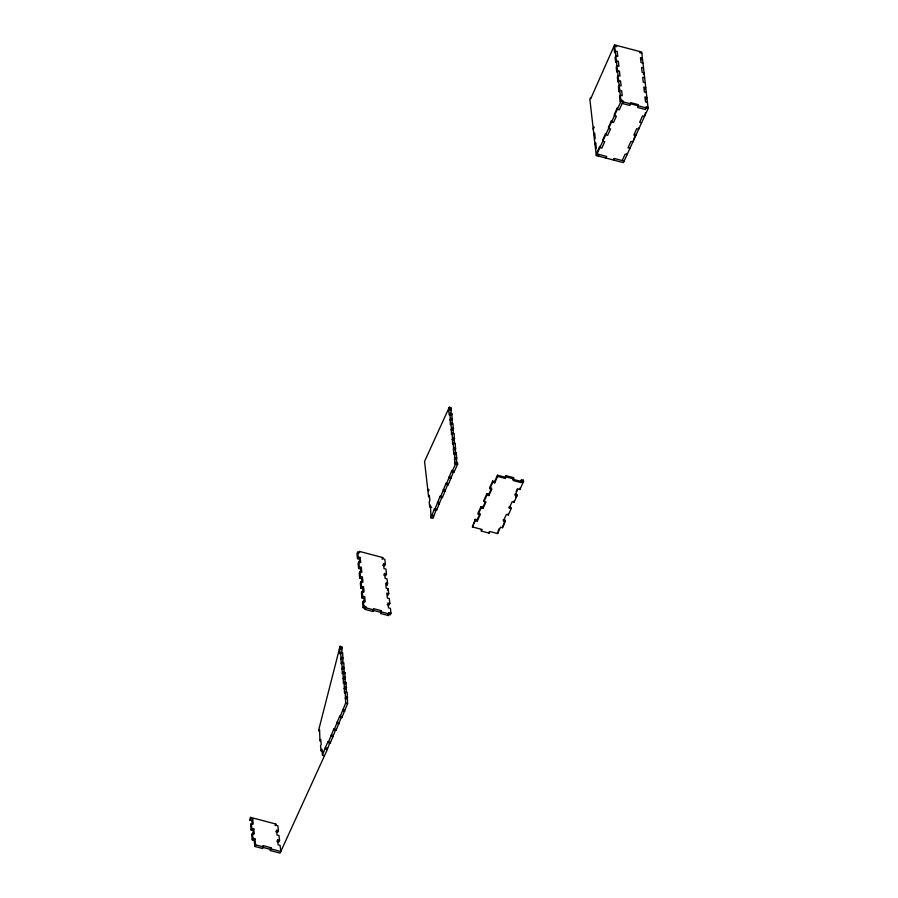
<?xml version="1.0" encoding="UTF-8"?>
<svg xmlns="http://www.w3.org/2000/svg" width="898" height="898" viewBox="0 0 898 898"><rect width="100%" height="100%" fill="white"/><g stroke="black" fill="none" stroke-linecap="round" stroke-linejoin="round"><path stroke-width="1.35" d="M382.716 565.269L384.647 565.785L385.377 564.191L384.815 559.286L382.885 558.769L382.739 557.546L359.481 551.428L359.615 552.652L357.685 552.147L356.955 553.74L357.516 558.646L359.447 559.151L359.874 562.833M358.751 553.022L359.481 551.428M357.516 558.646L358.246 557.052L357.685 552.147M359.447 559.151L360.177 557.557L358.246 557.052M360.177 557.557L360.738 562.462L358.796 561.957L358.078 563.551L358.628 568.456L360.569 568.962L360.985 572.643M358.628 568.456L359.357 566.863L358.796 561.957M360.569 568.962L361.299 567.368L359.357 566.863M361.299 567.368L361.86 572.273L359.918 571.768L359.189 573.362L359.75 578.267L361.692 578.772L362.107 582.454M275.765 831.739L277.695 832.255L278.425 830.661L277.864 825.756L275.933 825.24L275.787 824.016L250.587 817.393L250.003 820.211L251.945 820.716L252.36 824.398M359.75 578.267L360.48 576.673L359.918 571.768M250.003 820.211L250.587 817.393M361.692 578.772L362.41 577.178L360.48 576.673M251.945 820.716L252.675 819.122L250.733 818.617M362.41 577.178L362.972 582.084L361.041 581.578L360.311 583.172L360.873 588.078L362.803 588.583L363.23 592.265M252.675 819.122L253.225 824.027L251.294 823.522L250.564 825.116L251.126 830.021L253.056 830.527L253.483 834.208M360.873 588.078L361.591 586.484L361.041 581.578M251.126 830.021L251.844 828.427L251.294 823.522M362.803 588.583L363.533 586.989L361.591 586.484M253.056 830.527L253.786 828.933L251.844 828.427M363.533 586.989L364.094 591.894L362.152 591.389L361.423 592.983L361.984 597.888L363.926 598.394L364.341 602.075M253.786 828.933L254.347 833.838L252.405 833.333L251.676 834.927L252.237 839.832L254.179 840.337L254.875 846.477L262.631 848.509L263.215 845.692L270.971 847.734L270.388 850.552L280.075 853.1L327.343 749.471L330.116 741.871L330.262 743.095L328.32 742.579L328.174 741.355L325.267 747.731L322.505 755.341L324.436 755.847M361.984 597.888L362.713 596.294L362.152 591.389M341.846 653.329L342.015 646.829L340.073 646.313L318.7 729.951L318.835 731.185L319.565 729.591L319.957 740.996L320.687 739.402L321.248 744.296L320.519 745.901L321.08 750.807L323.011 751.312M451.054 414.225L451.223 407.726L449.292 407.221L424.563 461.426L427.919 490.858L428.638 489.264L428.784 490.488L428.054 492.082L428.615 496.987L429.345 495.393L429.895 500.298L429.177 501.892L429.727 506.798L431.669 507.303M614.569 44.9L590.716 98.735L590.57 97.512L589.84 99.106L596.272 155.511L623.403 162.65L648.131 108.445L641.711 52.039L614.569 44.9L621.001 101.306L596.272 155.511M252.237 839.832L252.967 838.238L252.405 833.333M342.957 663.139L342.71 652.958L340.769 652.453L340.05 654.047L339.489 649.142L340.073 646.313M452.177 424.036L451.93 413.866L449.988 413.349L449.258 414.943L448.697 410.038L449.292 407.221M363.926 598.394L364.655 596.8L362.713 596.294M382.009 559.14L382.739 557.546M254.179 840.337L254.909 838.743L252.967 838.238M364.655 596.8L365.205 601.705L363.275 601.2L362.545 602.794L363.106 607.699L365.037 608.204L365.183 609.428L372.939 611.471L373.523 608.653L381.28 610.696L380.685 613.514L388.441 615.545L389.025 612.728L390.967 613.244L390.237 614.838L388.295 614.322L389.025 612.728M363.106 607.699L363.825 606.105L363.275 601.2M451.2 415.46L451.93 413.866M254.875 846.477L255.604 844.883L254.909 838.743M344.08 672.95L343.833 662.769L341.891 662.264L341.161 663.858L340.769 652.453M453.299 433.846L453.041 423.665L451.11 423.16L450.381 424.754L449.988 413.349M365.037 608.204L365.767 606.61L363.825 606.105M365.183 609.428L365.767 606.61M386.499 574.002L384.557 573.485L383.828 575.079L385.77 575.596L386.499 574.002L385.938 569.096L383.996 568.58L383.435 563.675L385.377 564.191M345.202 682.761L344.944 672.58L343.014 672.074L342.284 673.668L341.891 662.264M454.41 443.657L454.164 433.476L452.222 432.971L451.492 434.565L451.11 423.16M263.215 845.692L262.485 847.285L270.242 849.328L270.388 850.552M275.057 825.61L275.787 824.016M344.215 674.174L344.944 672.58M593.196 128.537L593.926 126.944L593.342 129.761M346.314 692.571L346.067 682.39L344.125 681.885L343.395 683.479L343.014 672.074M455.533 453.468L455.275 443.286L453.344 442.781L452.614 444.375L452.222 432.971M384.557 573.485L385.119 578.391L387.049 578.907L387.61 583.812L386.881 585.406L386.611 582.948M593.892 134.666L594.622 133.072L595.183 137.978L594.454 139.572M387.442 590.312L388.172 588.718L386.23 588.201L385.68 583.296L387.61 583.812M345.337 683.984L346.067 682.39M270.242 849.328L270.971 847.734M341.173 717.637L336.077 730.343L334.135 729.827L339.814 715.852L339.96 717.075L341.891 717.581L347.571 703.605L347.178 692.201L345.247 691.685L344.518 693.29L344.125 681.885M454.455 452.592L454.848 463.997L455.578 462.403L457.52 462.908L456.79 464.502L456.397 453.097L454.455 452.592L453.726 454.186L453.344 442.781M388.003 595.217L388.733 593.623L388.172 588.718M380.685 613.514L381.28 610.696M279.547 840.472L277.605 839.956L276.876 841.549L278.818 842.066L279.547 840.472L278.986 835.567L277.044 835.05L276.483 830.145L278.425 830.661M429.727 506.798L430.456 505.204L430.984 517.832L432.926 518.348L436.428 509.144L436.563 510.378L434.621 509.862L434.486 508.638L430.984 517.832M595.015 144.477L595.744 142.883L596.306 147.788L595.576 149.382M455.668 454.691L456.397 453.097M321.08 750.807L321.798 749.201L322.505 755.341M339.96 717.075L345.629 703.1L345.247 691.685M388.733 593.623L386.791 593.107L387.352 598.012L389.294 598.528L389.844 603.434L389.126 605.028L387.184 604.511M328.32 742.579L334 728.604L334.135 729.827M434.621 509.862L440.301 495.887L440.447 497.11L442.377 497.615L448.057 483.64L448.203 484.864L446.261 484.359L446.126 483.124L440.447 497.11M446.261 484.359L451.941 470.372L452.076 471.596L454.018 472.112L457.654 464.143L457.52 462.908M452.076 471.596L455.713 463.626L455.578 462.403M330.262 743.095L335.931 729.109L336.077 730.343M436.563 510.378L441.659 497.672M448.203 484.864L453.883 470.889L454.018 472.112M641.677 59.762L642.407 58.168L640.465 57.663L641.026 62.568L642.968 63.073M598.214 156.028L598.932 154.434M643.361 74.478L644.079 72.884L642.149 72.379L641.587 67.473L643.529 67.979M605.959 158.07L606.689 156.465L597.002 153.917L596.856 152.694L599.763 146.318L599.909 147.541L601.851 148.058L604.758 141.682L602.816 141.166L602.681 139.942L605.589 133.566L605.723 134.79L607.665 135.295L610.573 128.919L608.631 128.414L608.496 127.19L611.403 120.815L611.549 122.038L613.48 122.543L616.387 116.168L614.457 115.662L614.311 114.428L617.218 108.052L617.364 109.287L619.306 109.792L622.943 101.822L622.797 100.598L620.855 100.082L620.136 101.676L619.575 96.771L620.305 95.177L622.235 95.693L621.685 90.788L619.743 90.271L619.014 91.865L618.453 86.96L619.182 85.366L621.124 85.882L620.563 80.977L618.621 80.461L617.891 82.055L617.341 77.149L618.06 75.555L620.002 76.072L619.44 71.166L617.51 70.65L616.78 72.244L616.219 67.339L616.948 65.745L618.89 66.261L618.329 61.356L616.387 60.84L615.658 62.433L615.108 57.528L615.826 55.934L617.768 56.451L617.207 51.545L615.276 51.029L614.546 52.623L613.985 47.717L614.715 46.124L616.645 46.64L616.511 45.405M645.033 89.194L645.763 87.6L643.821 87.095L644.382 92L646.324 92.505M646.156 99.005L646.874 97.411L644.944 96.905L645.494 101.811L647.436 102.316M622.202 160.551L625.109 154.175L627.04 154.681L626.905 153.457M645.527 112.643L644.495 116.414L642.564 115.909L639.657 122.285L641.587 122.802M475.188 519.347L475.334 520.571L477.265 521.076L477.13 519.852L475.188 519.347L472.415 526.946L482.114 529.494L481.384 531.088L489.141 533.131L489.87 531.537L497.615 533.569L500.523 527.193L502.465 527.71L505.372 521.334L505.237 520.099L503.295 519.594L503.441 520.818L505.372 521.334M481.002 506.584L481.148 507.819L483.09 508.324L482.944 507.101L481.002 506.584L478.095 512.971L478.241 514.195L480.172 514.7L477.265 521.076M486.828 493.833L486.963 495.056L488.905 495.573L488.759 494.349L486.828 493.833L483.921 500.208L484.056 501.443L485.998 501.948L483.09 508.324M492.643 481.081L492.789 482.305L494.719 482.821L494.585 481.586L492.643 481.081L489.736 487.457L489.87 488.68L491.812 489.197L488.905 495.573M472.415 526.946L475.334 520.571M478.241 514.195L481.148 507.819M484.056 501.443L486.963 495.056M489.87 488.68L492.789 482.305M477.13 519.852L480.037 513.476M482.944 507.101L485.268 501.993M488.759 494.349L491.677 487.962M494.585 481.586L497.492 475.21L505.248 477.253L505.383 478.477L497.627 476.434L497.492 475.21M494.719 482.821L497.627 476.434M505.248 477.253L505.967 475.659L513.723 477.702L513.14 480.52L520.896 482.552L521.48 479.734L523.422 480.25L523.556 481.474L519.92 489.444L517.978 488.939L515.07 495.314L517.012 495.819L514.105 502.195L512.163 501.69L509.256 508.066L511.198 508.571L508.279 514.947L506.349 514.442L503.441 520.818M505.383 478.477L505.967 475.659M498.064 531.077L499.221 528.518M516.092 491.532L517.259 488.983M520.896 482.552L521.48 479.734M504.654 521.379L502.465 527.71M515.71 497.144L516.866 494.596L514.936 494.08M522.378 482.529L523.422 480.25M641.846 53.263L639.915 52.758L639.769 51.523M644.641 77.789L642.71 77.284L643.26 82.189L645.202 82.695M647.997 107.221L646.055 106.716L645.471 109.534L637.715 107.491L638.31 104.673L630.553 102.63L629.958 105.459L622.213 103.416M621.001 101.306L648.131 108.445M629.958 148.305L628.016 147.8L630.924 141.413L632.865 141.929L635.627 134.33L635.773 135.553L633.831 135.037L636.738 128.661L638.68 129.177L638.545 127.943M624.132 161.056L614.445 158.508L613.716 160.102L613.581 158.879M449.427 408.444L451.368 408.96M448.697 410.038L450.639 410.554M450.549 418.255L452.48 418.76M449.819 419.849L451.761 420.365M451.66 428.065L453.602 428.571M450.942 429.659L452.873 430.176M452.783 437.876L454.725 438.381M452.053 439.47L453.995 439.975M453.894 447.687L455.836 448.192M453.176 449.281L455.106 449.786M455.017 457.497L456.959 458.002M454.287 459.091L456.229 459.596M455.713 463.626L457.654 464.143M506.113 476.883L513.869 478.926M521.615 480.958L523.556 481.474M512.994 479.296L520.75 481.328M449.034 476.748L450.964 477.265M449.168 477.983L451.11 478.488M443.208 489.511L445.15 490.016M443.354 490.735L445.296 491.24M437.393 502.263L439.335 502.768M437.539 503.486L439.47 503.991M431.579 515.014L433.51 515.519M431.714 516.238L433.655 516.754M389.844 603.434L387.914 602.917L388.464 607.823L390.406 608.339L390.967 613.244M365.913 607.834L373.658 609.877M381.414 611.92L389.171 613.951M380.55 612.29L372.793 610.247L372.939 611.471M340.219 647.548L342.149 648.053M339.489 649.142L341.42 649.647M341.33 657.358L343.272 657.864M340.6 658.952L342.542 659.458M342.452 667.169L344.383 667.674M341.723 668.763L343.665 669.268M343.564 676.98L345.506 677.485M342.845 678.574L344.776 679.079M344.686 686.779L346.628 687.296M343.956 688.384L345.898 688.889M345.797 696.59L347.739 697.106M345.079 698.195L347.01 698.7M345.629 703.1L347.571 703.605M342.722 709.476L344.664 709.981M342.868 710.7L344.798 711.205M336.907 722.228L338.849 722.733M337.042 723.451L338.984 723.968M331.093 734.979L333.023 735.496M331.227 736.203L333.169 736.719M325.267 747.731L327.209 748.247M325.413 748.966L327.343 749.471M255.604 844.883L263.361 846.915M271.106 848.958L280.805 851.506L280.109 845.377L278.167 844.861L277.605 839.956M519.785 488.22L519.92 489.444M516.866 494.596L517.012 495.819M513.959 500.972L514.105 502.195M511.198 508.571L511.052 507.348L509.11 506.842L509.256 508.066M508.145 513.723L508.279 514.947M497.481 532.346L497.615 533.569M488.995 531.908L489.141 533.131M481.249 529.865L481.384 531.088M442.243 496.392L442.377 497.615M388.295 614.322L388.441 615.545M341.756 716.357L341.891 717.581"/></g></svg>
